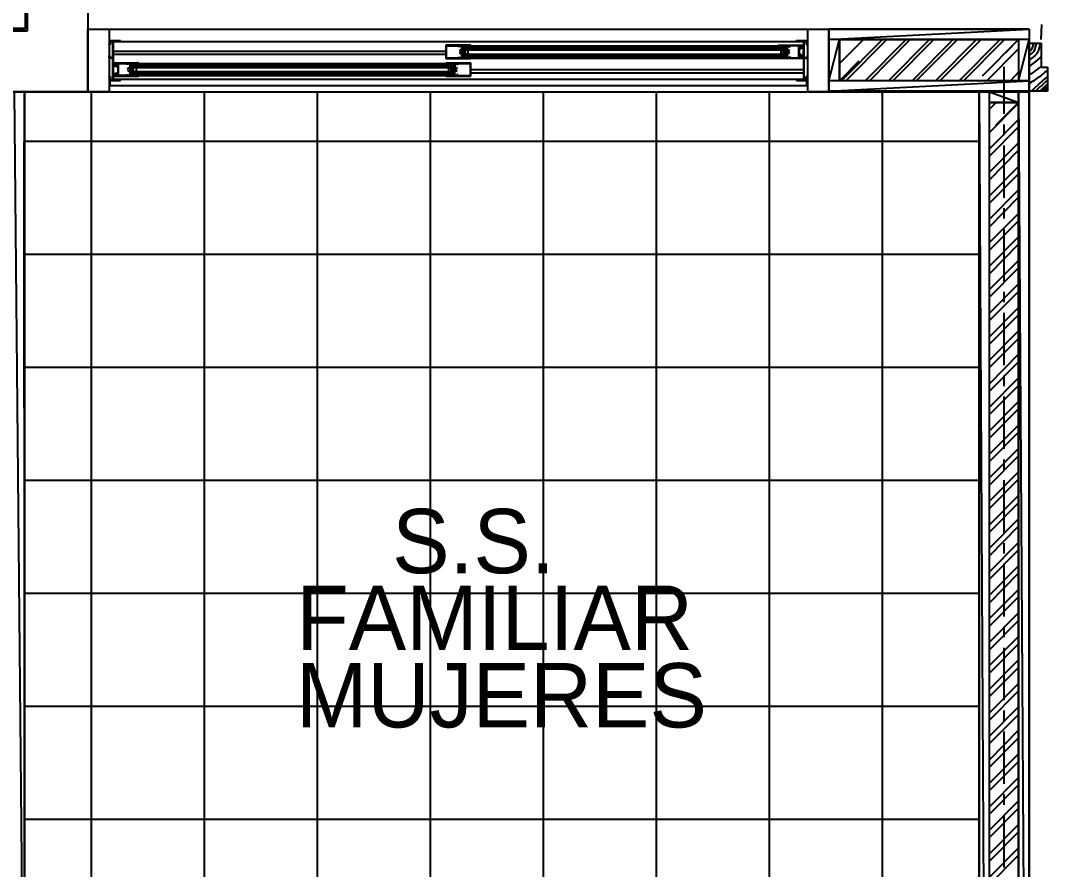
# Model space of a CAD drawing. Header units: millimetres. Extents: x 7649 to 34105, y 3983 to 25377.
# Drawn here: x 23674 to 26127, y 18780 to 20807 of the extents above; entities that cross this region are included whole.
import ezdxf

# ---------------------------------------------------------------- set-up
doc = ezdxf.new("R2010")
doc.units = ezdxf.units.MM

msp = doc.modelspace()

# ---------------------------------------------------------------- linework, layer by layer
at = {"layer": 'GEOMETRY', "color": 7}
for p, q in [((23203.25278, 20789.01806), (23685.85278, 20789.01806)), ((23885.87778, 20786.90139), (25555.39861, 20786.90139)), ((25605.14028, 20762.03056), (26084.03611, 20786.90139)), ((25605.14028, 20762.03056), (26084.03611, 20786.90139)), ((26084.03611, 20786.90139), (25605.14028, 20786.90139)), ((25605.14028, 20786.90139), (25605.14028, 20762.03056)), ((26084.03611, 20786.90139), (26084.03611, 20762.03056)), ((26112.61111, 20762.03056), (26113.66944, 20798.01389)), ((23885.87778, 20759.38472), (23888.52361, 20759.38472)), ((23888.52361, 20750.91806), (23888.52361, 20759.38472)), ((23888.52361, 20759.38472), (23913.39444, 20759.38472)), ((23889.58194, 20749.85972), (23889.58194, 20757.79722)), ((23889.58194, 20757.79722), (23894.87361, 20757.79722)), ((23894.87361, 20719.16806), (23894.87361, 20757.79722)), ((23896.46111, 20757.79722), (23913.39444, 20757.79722)), ((23896.46111, 20700.64722), (23896.46111, 20757.79722)), ((23896.46111, 20757.26806), (25544.81528, 20757.26806)), ((23913.39444, 20757.79722), (23913.39444, 20759.38472)), ((25527.88194, 20759.38472), (25552.75278, 20759.38472)), ((25527.88194, 20757.79722), (25527.88194, 20759.38472)), ((25527.88194, 20757.79722), (25544.81528, 20757.79722)), ((25544.81528, 20757.79722), (25544.81528, 20744.03889)), ((25546.40278, 20757.79722), (25551.16528, 20757.79722)), ((25546.40278, 20719.16806), (25546.40278, 20757.79722)), ((25551.16528, 20757.79722), (25551.16528, 20749.85972)), ((25552.75278, 20759.38472), (25555.39861, 20759.38472)), ((25552.75278, 20750.91806), (25552.75278, 20759.38472)), ((25605.14028, 20663.60556), (25630.54028, 20762.03056)), ((25605.14028, 20663.60556), (25630.54028, 20762.03056)), ((25630.54028, 20762.03056), (25605.14028, 20762.03056)), ((25605.14028, 20762.03056), (25605.14028, 20663.60556)), ((26084.03611, 20762.03056), (25605.14028, 20762.03056)), ((25630.54028, 20762.03056), (25630.54028, 20663.60556)), ((25630.54028, 20704.35139), (25687.69028, 20762.03056)), ((25630.54028, 20760.44306), (25631.59861, 20762.03056)), ((25635.83194, 20663.60556), (25733.72778, 20762.03056)), ((25645.88611, 20663.60556), (25743.78194, 20762.03056)), ((25691.92361, 20663.60556), (25789.81944, 20762.03056)), ((25701.97778, 20663.60556), (25799.87361, 20762.03056)), ((25748.01528, 20663.60556), (25845.91111, 20762.03056)), ((25758.06944, 20663.60556), (25855.96528, 20762.03056)), ((25804.10694, 20663.60556), (25902.00278, 20762.03056)), ((25814.16111, 20663.60556), (25912.58611, 20762.03056)), ((25860.19861, 20663.60556), (25958.09444, 20762.03056)), ((25870.25278, 20663.60556), (25968.67778, 20762.03056)), ((25916.29028, 20663.60556), (26014.18611, 20762.03056)), ((25926.87361, 20663.60556), (26024.76944, 20762.03056)), ((25972.38194, 20675.24722), (26058.63611, 20762.03056)), ((26028.47361, 20731.86806), (26058.63611, 20762.03056)), ((26058.63611, 20663.60556), (26084.03611, 20762.03056)), ((26058.63611, 20663.60556), (26084.03611, 20762.03056)), ((26084.03611, 20762.03056), (26058.63611, 20762.03056)), ((26058.63611, 20762.03056), (26058.63611, 20663.60556)), ((26084.03611, 20762.03056), (26084.03611, 20663.60556)), ((26084.03611, 20638.73472), (26084.03611, 20753.03472)), ((26084.03611, 20753.03472), (26112.61111, 20753.03472)), ((26094.09028, 20753.03472), (26091.44444, 20744.56806)), ((26100.96944, 20753.03472), (26098.85278, 20746.15556)), ((26110.49444, 20753.03472), (26109.43611, 20748.80139)), ((26112.61111, 20753.03472), (26112.61111, 20695.88472)), ((23885.87778, 20749.85972), (23885.87778, 20750.91806)), ((23885.87778, 20750.91806), (23888.52361, 20750.91806)), ((23889.58194, 20749.85972), (23885.87778, 20749.85972)), ((23896.46111, 20734.51389), (24690.21111, 20734.51389)), ((24748.94861, 20748.27222), (24690.21111, 20748.27222)), ((24690.21111, 20748.27222), (24690.21111, 20716.52222)), ((24691.26944, 20746.68472), (24691.26944, 20718.10972)), ((24691.26944, 20746.68472), (24719.31528, 20746.68472)), ((24719.31528, 20746.15556), (24719.31528, 20746.68472)), ((24719.31528, 20746.15556), (24721.96111, 20746.15556)), ((24721.96111, 20743.50972), (24721.96111, 20746.15556)), ((24724.07778, 20746.68472), (24722.49028, 20743.50972)), ((24723.98732, 20735.76695), (24723.35454, 20735.13428)), ((24723.35454, 20730.18933), (24724.33054, 20729.31169)), ((24723.58072, 20734.47337), (24723.55165, 20734.1799)), ((24723.55165, 20734.1799), (24723.6314, 20733.89597)), ((24723.5595, 20730.67634), (24723.55356, 20730.45665)), ((24723.55356, 20730.45665), (24723.60803, 20730.24373)), ((24723.62733, 20730.88976), (24723.5595, 20730.67634)), ((24723.72146, 20734.7438), (24723.58072, 20734.47337)), ((24723.60803, 20730.24373), (24723.72146, 20730.05064)), ((24723.75202, 20731.07578), (24723.62733, 20730.88976)), ((24723.6314, 20733.89597), (24723.81711, 20733.6542)), ((24723.92017, 20731.21729), (24723.75202, 20731.07578)), ((24723.81711, 20733.6542), (24724.08008, 20733.49996)), ((24724.12066, 20731.30733), (24723.92017, 20731.21729)), ((24724.7359, 20736.23697), (24723.98732, 20735.76695)), ((24728.31111, 20746.68472), (24724.07778, 20746.68472)), ((24724.08008, 20733.49996), (24724.37171, 20733.4561)), ((24724.34236, 20731.33889), (24724.12066, 20731.30733)), ((24724.33054, 20729.31169), (24725.50744, 20728.80883)), ((24724.50025, 20731.32303), (24724.34236, 20731.33889)), ((24724.37171, 20733.4561), (24724.6593, 20733.52139)), ((24724.6504, 20731.27668), (24724.50025, 20731.32303)), ((24724.60694, 20730.80972), (24724.60694, 20730.28056)), ((24724.78848, 20731.20166), (24724.6504, 20731.27668)), ((24724.6593, 20733.52139), (24724.91015, 20733.69464)), ((24725.56993, 20736.52972), (24724.7359, 20736.23697)), ((24724.91015, 20731.0998), (24724.78848, 20731.20166)), ((24725.72033, 20734.92577), (24725.03979, 20734.5739)), ((24725.03979, 20730.74971), (24725.72033, 20730.39784)), ((24725.50744, 20728.80883), (24726.78312, 20728.70596)), ((24726.45903, 20736.63056), (24725.56993, 20736.52972)), ((24726.45903, 20735.04306), (24725.72033, 20734.92577)), ((24725.72033, 20730.39784), (24726.45903, 20730.28056)), ((24726.86959, 20736.60926), (24726.45903, 20736.63056)), ((24727.19773, 20734.92577), (24726.45903, 20735.04306)), ((24726.45903, 20730.28056), (24727.19773, 20730.39784)), ((24726.78312, 20728.70596), (24728.05549, 20729.02831)), ((24727.27467, 20736.54584), (24726.86959, 20736.60926)), ((24727.87827, 20734.5739), (24727.19773, 20734.92577)), ((24727.19773, 20730.39784), (24727.87827, 20730.74971)), ((24727.67105, 20736.44096), (24727.27467, 20736.54584)), ((24728.05549, 20736.2953), (24727.67105, 20736.44096)), ((24727.78194, 20730.80972), (24727.78194, 20730.28056)), ((24728.31111, 20736.10139), (24728.31111, 20746.68472)), ((24728.31111, 20718.10972), (24728.31111, 20728.16389)), ((24728.72299, 20733.40051), (24728.37112, 20734.08105)), ((24728.37112, 20731.24256), (24728.72299, 20731.92311)), ((24728.84028, 20732.66181), (24728.72299, 20733.40051)), ((24728.72299, 20731.92311), (24728.84028, 20732.66181)), ((24748.41944, 20746.68472), (24729.89861, 20746.68472)), ((24729.89861, 20746.68472), (24729.89861, 20718.10972)), ((24730.42778, 20743.50972), (24730.42778, 20721.28472)), ((24730.42778, 20743.50972), (24734.66111, 20743.50972)), ((24734.66111, 20721.28472), (24734.66111, 20743.50972)), ((24735.71944, 20743.50972), (25498.24861, 20743.50972)), ((24735.71944, 20737.15972), (24735.71944, 20743.50972)), ((24735.71944, 20742.45139), (25498.24861, 20742.45139)), ((24735.71944, 20741.39306), (25498.24861, 20741.39306)), ((24735.71944, 20740.33472), (25498.24861, 20740.33472)), ((24735.71944, 20739.27639), (25498.24861, 20739.27639)), ((24735.71944, 20738.21806), (25498.24861, 20738.21806)), ((24735.71944, 20737.15972), (25498.24861, 20737.15972)), ((24736.77778, 20735.57222), (24740.48194, 20736.63056)), ((24736.77778, 20728.69306), (24736.77778, 20735.57222)), ((24736.77778, 20727.63472), (24740.48194, 20728.69306)), ((24743.65694, 20736.63056), (24740.48194, 20736.63056)), ((24740.48194, 20727.63472), (24743.65694, 20727.63472)), ((24743.65694, 20727.63472), (24743.65694, 20736.63056)), ((24748.41944, 20745.62639), (24748.41944, 20746.68472)), ((24750.00694, 20745.62639), (24748.41944, 20745.62639)), ((24749.52216, 20748.20985), (24749.21319, 20748.27222)), ((24749.77446, 20748.03974), (24749.52216, 20748.20985)), ((24749.94457, 20747.78744), (24749.77446, 20748.03974)), ((24750.00694, 20747.47847), (24749.94457, 20747.78744)), ((24750.00694, 20747.21389), (24750.00694, 20745.62639)), ((24750.00694, 20746.68472), (25483.96111, 20746.68472)), ((25483.96111, 20745.62639), (25483.96111, 20747.21389)), ((25485.54861, 20745.62639), (25483.96111, 20745.62639)), ((25484.55265, 20747.78744), (25484.49028, 20747.47847)), ((25484.72276, 20748.03974), (25484.55265, 20747.78744)), ((25484.97506, 20748.20985), (25484.72276, 20748.03974)), ((25485.28403, 20748.27222), (25484.97506, 20748.20985)), ((25485.01944, 20748.27222), (25543.75694, 20748.27222)), ((25504.06944, 20746.68472), (25485.54861, 20746.68472)), ((25485.54861, 20746.68472), (25485.54861, 20745.62639)), ((25493.48611, 20736.63056), (25490.31111, 20736.63056)), ((25490.31111, 20736.63056), (25490.31111, 20727.63472)), ((25490.31111, 20727.63472), (25493.48611, 20727.63472)), ((25493.48611, 20735.57222), (25497.19028, 20736.63056)), ((25493.48611, 20727.63472), (25497.19028, 20728.69306)), ((25497.19028, 20728.69306), (25497.19028, 20735.57222)), ((25498.24861, 20737.15972), (25498.24861, 20743.50972)), ((25499.30694, 20721.28472), (25499.30694, 20743.50972)), ((25499.30694, 20743.50972), (25503.54028, 20743.50972)), ((25503.54028, 20743.50972), (25503.54028, 20721.28472)), ((25504.06944, 20718.10972), (25504.06944, 20746.68472)), ((25509.89028, 20746.68472), (25505.65694, 20746.68472)), ((25505.65694, 20746.68472), (25505.65694, 20736.10139)), ((25505.65694, 20733.45556), (25506.18611, 20733.45556)), ((25505.77423, 20733.40051), (25505.65694, 20732.66181)), ((25505.65694, 20732.66181), (25505.77423, 20731.92311)), ((25505.65694, 20730.80972), (25506.18611, 20730.80972)), ((25505.65694, 20728.16389), (25505.65694, 20718.10972)), ((25506.1261, 20734.08105), (25505.77423, 20733.40051)), ((25505.77423, 20731.92311), (25506.1261, 20731.24256)), ((25506.18611, 20730.80972), (25506.18611, 20730.28056)), ((25507.7141, 20736.61765), (25506.44173, 20736.2953)), ((25506.44173, 20729.02831), (25506.82617, 20728.88266)), ((25507.29949, 20734.92577), (25506.61895, 20734.5739)), ((25506.61895, 20730.74971), (25507.29949, 20730.39784)), ((25506.82617, 20728.88266), (25507.22255, 20728.77777)), ((25507.22255, 20728.77777), (25507.62763, 20728.71435)), ((25508.03819, 20735.04306), (25507.29949, 20734.92577)), ((25507.29949, 20730.39784), (25508.03819, 20730.28056)), ((25507.62763, 20728.71435), (25508.03819, 20728.69306)), ((25508.98978, 20736.51479), (25507.7141, 20736.61765)), ((25508.77689, 20734.92577), (25508.03819, 20735.04306)), ((25508.03819, 20730.28056), (25508.77689, 20730.39784)), ((25508.03819, 20728.69306), (25508.92729, 20728.79389)), ((25509.45744, 20734.5739), (25508.77689, 20734.92577)), ((25508.77689, 20730.39784), (25509.45744, 20730.74971)), ((25508.83194, 20730.28056), (25508.83194, 20730.80972)), ((25508.92729, 20728.79389), (25509.76132, 20729.08664)), ((25510.16668, 20736.01192), (25508.98978, 20736.51479)), ((25509.58707, 20733.69464), (25509.70874, 20733.59278)), ((25509.83792, 20731.27305), (25509.58707, 20731.0998)), ((25509.70874, 20733.59278), (25509.84682, 20733.51777)), ((25509.76132, 20729.08664), (25510.5099, 20729.55666)), ((25510.12551, 20731.33835), (25509.83792, 20731.27305)), ((25509.84682, 20733.51777), (25509.99698, 20733.47141)), ((25511.47778, 20743.50972), (25509.89028, 20746.68472)), ((25509.99698, 20733.47141), (25510.15486, 20733.45556)), ((25510.41715, 20731.29448), (25510.12551, 20731.33835)), ((25510.15486, 20733.45556), (25510.37657, 20733.48712)), ((25511.14268, 20735.13428), (25510.16668, 20736.01192)), ((25510.37657, 20733.48712), (25510.57705, 20733.57715)), ((25510.68011, 20731.14025), (25510.41715, 20731.29448)), ((25510.5099, 20729.55666), (25511.14268, 20730.18933)), ((25510.57705, 20733.57715), (25510.7452, 20733.71867)), ((25510.86582, 20730.89847), (25510.68011, 20731.14025)), ((25510.7452, 20733.71867), (25510.86989, 20733.90468)), ((25510.88919, 20734.55071), (25510.77576, 20734.7438)), ((25510.77576, 20730.05064), (25510.91651, 20730.32107)), ((25510.94557, 20730.61455), (25510.86582, 20730.89847)), ((25510.86989, 20733.90468), (25510.93772, 20734.1181)), ((25510.94366, 20734.3378), (25510.88919, 20734.55071)), ((25510.91651, 20730.32107), (25510.94557, 20730.61455)), ((25510.93772, 20734.1181), (25510.94366, 20734.3378)), ((25512.00694, 20743.50972), (25511.47778, 20743.50972)), ((25514.65278, 20746.15556), (25512.00694, 20746.15556)), ((25512.00694, 20746.15556), (25512.00694, 20743.50972)), ((25533.17361, 20746.68472), (25514.65278, 20746.68472)), ((25514.65278, 20746.68472), (25514.65278, 20746.15556)), ((25533.17361, 20718.10972), (25533.17361, 20746.68472)), ((25534.23194, 20746.68472), (25534.23194, 20718.10972)), ((25534.23194, 20746.68472), (25542.69861, 20746.68472)), ((25534.76111, 20744.03889), (25544.81528, 20744.03889)), ((25534.76111, 20742.45139), (25534.76111, 20744.03889)), ((25534.76111, 20742.45139), (25537.40694, 20742.45139)), ((25537.40694, 20740.33472), (25537.40694, 20742.45139)), ((25537.40694, 20740.33472), (25538.99444, 20740.33472)), ((25538.99444, 20742.45139), (25544.81528, 20742.45139)), ((25538.99444, 20740.33472), (25538.99444, 20742.45139)), ((25542.69861, 20746.68472), (25542.69861, 20744.56806)), ((25542.69861, 20744.56806), (25543.75694, 20744.56806)), ((25543.75694, 20748.27222), (25543.75694, 20744.56806)), ((25544.81528, 20723.93056), (25544.81528, 20742.45139)), ((25551.16528, 20749.85972), (25555.39861, 20749.85972)), ((25555.39861, 20750.91806), (25552.75278, 20750.91806)), ((25555.39861, 20749.85972), (25555.39861, 20750.91806)), ((25555.39861, 20673.65972), (25555.39861, 20749.85972)), ((25982.96528, 20663.60556), (26058.63611, 20739.80556)), ((26086.15278, 20735.04306), (26084.03611, 20733.98472)), ((26087.74028, 20735.57222), (26086.15278, 20735.04306)), ((26088.79861, 20736.63056), (26087.74028, 20735.57222)), ((26088.26944, 20727.63472), (26087.74028, 20726.57639)), ((26089.85694, 20728.69306), (26088.26944, 20727.63472)), ((26089.32778, 20738.74722), (26088.79861, 20737.15972)), ((26088.79861, 20737.15972), (26088.79861, 20736.63056)), ((26090.38611, 20741.39306), (26089.32778, 20738.74722)), ((26091.97361, 20730.28056), (26089.85694, 20728.69306)), ((26091.44444, 20744.56806), (26090.38611, 20741.39306)), ((26094.61944, 20733.45556), (26091.97361, 20730.28056)), ((26095.67778, 20735.57222), (26094.61944, 20733.45556)), ((26097.26528, 20740.33472), (26095.67778, 20735.57222)), ((26098.85278, 20746.15556), (26097.26528, 20740.33472)), ((26103.08611, 20729.22222), (26100.96944, 20726.57639)), ((26104.67361, 20732.92639), (26103.08611, 20729.22222)), ((26105.73194, 20736.10139), (26104.67361, 20732.92639)), ((26106.79028, 20739.80556), (26105.73194, 20736.10139)), ((26108.37778, 20745.62639), (26106.79028, 20739.80556)), ((26109.43611, 20748.80139), (26108.37778, 20745.62639)), ((23886.40694, 20717.58056), (23886.40694, 20722.87222)), ((23886.40694, 20722.87222), (23887.99444, 20722.87222)), ((23894.87361, 20717.58056), (23886.40694, 20717.58056)), ((23887.99444, 20722.87222), (23887.99444, 20719.16806)), ((23887.99444, 20719.16806), (23894.87361, 20719.16806)), ((23894.87361, 20665.72222), (23894.87361, 20717.58056)), ((23896.46111, 20726.57639), (24690.21111, 20726.57639)), ((23896.99028, 20705.93889), (23896.99028, 20702.76389)), ((23896.99028, 20705.93889), (23956.25694, 20705.93889)), ((23898.57778, 20702.76389), (23898.57778, 20704.35139)), ((23898.57778, 20704.35139), (23906.51528, 20704.35139)), ((23906.51528, 20704.35139), (23906.51528, 20676.30556)), ((23908.10278, 20704.35139), (23926.62361, 20704.35139)), ((23908.10278, 20676.30556), (23908.10278, 20704.35139)), ((23926.62361, 20704.35139), (23926.62361, 20703.82222)), ((23926.62361, 20703.82222), (23928.74028, 20703.82222)), ((23928.74028, 20703.82222), (23928.74028, 20701.70556)), ((23929.79861, 20701.70556), (23931.38611, 20704.35139)), ((23931.38611, 20704.35139), (23935.61944, 20704.35139)), ((23935.61944, 20704.35139), (23935.61944, 20694.29722)), ((23937.20694, 20676.30556), (23937.20694, 20704.35139)), ((23937.20694, 20704.35139), (23955.72778, 20704.35139)), ((23955.72778, 20704.35139), (23955.72778, 20703.29306)), ((23955.72778, 20703.29306), (23957.31528, 20703.29306)), ((23956.83049, 20705.87651), (23956.52153, 20705.93889)), ((23957.08279, 20705.70641), (23956.83049, 20705.87651)), ((23957.2529, 20705.4541), (23957.08279, 20705.70641)), ((23957.31528, 20705.14514), (23957.2529, 20705.4541)), ((23957.31528, 20703.29306), (23957.31528, 20704.88056)), ((23957.31528, 20704.88056), (24690.21111, 20704.88056)), ((24690.21111, 20716.52222), (24748.94861, 20716.52222)), ((24690.21111, 20703.29306), (24690.21111, 20704.88056)), ((24691.79861, 20703.29306), (24690.21111, 20703.29306)), ((24690.80265, 20705.4541), (24690.74028, 20705.14514)), ((24690.97276, 20705.70641), (24690.80265, 20705.4541)), ((24691.22506, 20705.87651), (24690.97276, 20705.70641)), ((24691.53403, 20705.93889), (24691.22506, 20705.87651)), ((24691.26944, 20718.10972), (24719.31528, 20718.10972)), ((24691.26944, 20705.93889), (24750.00694, 20705.93889)), ((24709.79028, 20704.35139), (24691.79861, 20704.35139)), ((24691.79861, 20704.35139), (24691.79861, 20703.29306)), ((24709.79028, 20676.30556), (24709.79028, 20704.35139)), ((24716.14028, 20704.35139), (24711.90694, 20704.35139)), ((24711.90694, 20704.35139), (24711.90694, 20694.29722)), ((24717.72778, 20701.70556), (24716.14028, 20704.35139)), ((24718.25694, 20703.82222), (24718.25694, 20701.70556)), ((24718.25694, 20703.82222), (24720.90278, 20703.82222)), ((24719.31528, 20718.10972), (24719.31528, 20718.63889)), ((24719.31528, 20718.63889), (24721.96111, 20718.63889)), ((24720.90278, 20704.35139), (24748.94861, 20704.35139)), ((24720.90278, 20703.82222), (24720.90278, 20704.35139)), ((24721.96111, 20720.75556), (24721.96111, 20718.63889)), ((24722.49028, 20720.75556), (24724.07778, 20718.10972)), ((24724.07778, 20718.10972), (24728.31111, 20718.10972)), ((24729.89861, 20718.10972), (24748.41944, 20718.10972)), ((24730.42778, 20721.28472), (24734.66111, 20721.28472)), ((24735.71944, 20727.10556), (25498.24861, 20727.10556)), ((24735.71944, 20721.28472), (24735.71944, 20727.10556)), ((24735.71944, 20726.04722), (25498.24861, 20726.04722)), ((24735.71944, 20725.51806), (25498.24861, 20725.51806)), ((24735.71944, 20724.45972), (25498.24861, 20724.45972)), ((24735.71944, 20723.40139), (25498.24861, 20723.40139)), ((24735.71944, 20722.34306), (25498.24861, 20722.34306)), ((24735.71944, 20721.28472), (25498.24861, 20721.28472)), ((24748.41944, 20718.10972), (24748.41944, 20719.16806)), ((24748.41944, 20719.16806), (24750.00694, 20719.16806)), ((24748.94861, 20676.30556), (24748.94861, 20704.35139)), ((24749.21319, 20717.05139), (24749.52216, 20717.11377)), ((24749.52216, 20717.11377), (24749.77446, 20717.28387)), ((24749.77446, 20717.28387), (24749.94457, 20717.53617)), ((24749.94457, 20717.53617), (24750.00694, 20717.84514)), ((24750.00694, 20719.16806), (24750.00694, 20717.58056)), ((24750.00694, 20717.58056), (25483.96111, 20717.58056)), ((24750.00694, 20674.71806), (24750.00694, 20705.93889)), ((25483.96111, 20717.58056), (25483.96111, 20719.16806)), ((25483.96111, 20719.16806), (25485.54861, 20719.16806)), ((25484.49028, 20717.84514), (25484.55265, 20717.53617)), ((25484.55265, 20717.53617), (25484.72276, 20717.28387)), ((25484.72276, 20717.28387), (25484.97506, 20717.11377)), ((25484.97506, 20717.11377), (25485.28403, 20717.05139)), ((25543.75694, 20716.52222), (25485.01944, 20716.52222)), ((25485.54861, 20719.16806), (25485.54861, 20718.10972)), ((25485.54861, 20718.10972), (25504.06944, 20718.10972)), ((25498.24861, 20721.28472), (25498.24861, 20727.10556)), ((25499.30694, 20721.28472), (25503.54028, 20721.28472)), ((25505.65694, 20718.10972), (25509.89028, 20718.10972)), ((25509.89028, 20718.10972), (25511.47778, 20720.75556)), ((25511.47778, 20721.28472), (25512.00694, 20721.28472)), ((25512.00694, 20718.63889), (25512.00694, 20720.75556)), ((25514.65278, 20718.63889), (25512.00694, 20718.63889)), ((25514.65278, 20718.10972), (25514.65278, 20718.63889)), ((25514.65278, 20718.10972), (25533.17361, 20718.10972)), ((25534.23194, 20718.10972), (25542.69861, 20718.10972)), ((25537.40694, 20723.93056), (25534.76111, 20723.93056)), ((25534.76111, 20723.93056), (25534.76111, 20722.34306)), ((25534.76111, 20722.34306), (25544.81528, 20722.34306)), ((25538.99444, 20726.04722), (25537.40694, 20726.04722)), ((25537.40694, 20726.04722), (25537.40694, 20723.93056)), ((25538.99444, 20723.93056), (25538.99444, 20726.04722)), ((25544.81528, 20723.93056), (25538.99444, 20723.93056)), ((25542.69861, 20718.10972), (25542.69861, 20719.69722)), ((25542.69861, 20719.69722), (25543.75694, 20719.69722)), ((25543.75694, 20719.69722), (25543.75694, 20716.52222)), ((25544.81528, 20722.34306), (25544.81528, 20665.72222)), ((25546.40278, 20719.16806), (25553.28194, 20719.16806)), ((25546.40278, 20717.58056), (25554.86944, 20717.58056)), ((25546.40278, 20665.72222), (25546.40278, 20717.58056)), ((25554.86944, 20722.87222), (25553.28194, 20722.87222)), ((25553.28194, 20722.87222), (25553.28194, 20719.16806)), ((25554.86944, 20717.58056), (25554.86944, 20722.87222)), ((25630.54028, 20663.60556), (25677.63611, 20711.23056)), ((26085.62361, 20725.51806), (26084.03611, 20724.98889)), ((26087.74028, 20715.99306), (26084.03611, 20713.34722)), ((26086.68194, 20726.04722), (26085.62361, 20725.51806)), ((26087.21111, 20726.57639), (26086.68194, 20726.04722)), ((26087.74028, 20726.57639), (26087.21111, 20726.57639)), ((26090.91528, 20718.10972), (26087.74028, 20715.99306)), ((26091.97361, 20703.82222), (26088.79861, 20701.17639)), ((26093.56111, 20719.69722), (26090.91528, 20718.10972)), ((26098.32361, 20708.58472), (26091.97361, 20703.82222)), ((26095.14861, 20721.28472), (26093.56111, 20719.69722)), ((26098.32361, 20723.93056), (26095.14861, 20721.28472)), ((26100.96944, 20726.57639), (26098.32361, 20723.93056)), ((26104.67361, 20713.87639), (26098.32361, 20708.58472)), ((26108.37778, 20717.58056), (26104.67361, 20713.87639)), ((26112.61111, 20721.28472), (26108.37778, 20717.58056)), ((23896.46111, 20700.64722), (23906.51528, 20700.64722)), ((23896.46111, 20680.53889), (23896.46111, 20699.05972)), ((23896.46111, 20699.05972), (23902.28194, 20699.05972)), ((23896.46111, 20680.53889), (23902.28194, 20680.53889)), ((23896.46111, 20665.72222), (23896.46111, 20678.95139)), ((23896.46111, 20678.95139), (23906.51528, 20678.95139)), ((23896.99028, 20702.76389), (23898.57778, 20702.76389)), ((23902.28194, 20696.94306), (23902.28194, 20699.05972)), ((23902.28194, 20696.94306), (23903.86944, 20696.94306)), ((23902.28194, 20680.53889), (23902.28194, 20682.65556)), ((23902.28194, 20682.65556), (23903.86944, 20682.65556)), ((23903.86944, 20696.94306), (23903.86944, 20699.05972)), ((23903.86944, 20699.05972), (23906.51528, 20699.05972)), ((23903.86944, 20682.65556), (23903.86944, 20680.53889)), ((23903.86944, 20680.53889), (23906.51528, 20680.53889)), ((23906.51528, 20699.05972), (23906.51528, 20700.64722)), ((23906.51528, 20680.53889), (23906.51528, 20678.95139)), ((23928.74028, 20678.95139), (23928.74028, 20676.30556)), ((23931.38611, 20676.30556), (23929.79861, 20678.95139)), ((23930.41057, 20689.09431), (23930.33082, 20688.81038)), ((23930.33082, 20688.81038), (23930.35988, 20688.5169)), ((23930.3872, 20692.74655), (23930.33273, 20692.53363)), ((23930.33273, 20692.53363), (23930.33867, 20692.31394)), ((23930.33867, 20692.31394), (23930.4065, 20692.10051)), ((23930.35988, 20688.5169), (23930.50063, 20688.24648)), ((23930.50063, 20692.93963), (23930.3872, 20692.74655)), ((23930.4065, 20692.10051), (23930.53119, 20691.9145)), ((23930.59628, 20689.33608), (23930.41057, 20689.09431)), ((23930.53119, 20691.9145), (23930.69934, 20691.77298)), ((23930.85924, 20689.49031), (23930.59628, 20689.33608)), ((23931.63888, 20693.67859), (23930.66288, 20692.80095)), ((23930.66288, 20687.85599), (23931.29565, 20687.22333)), ((23930.69934, 20691.77298), (23930.89982, 20691.68295)), ((23931.15088, 20689.53418), (23930.85924, 20689.49031)), ((23930.89982, 20691.68295), (23931.12153, 20691.65139)), ((23931.12153, 20691.65139), (23931.27941, 20691.66725)), ((23931.43847, 20689.46888), (23931.15088, 20689.53418)), ((23931.27941, 20691.66725), (23931.42957, 20691.7136)), ((23931.29565, 20687.22333), (23932.04424, 20686.75331)), ((23931.38611, 20691.65139), (23931.91528, 20691.65139)), ((23931.38611, 20689.00556), (23931.91528, 20689.00556)), ((23931.42957, 20691.7136), (23931.56765, 20691.78862)), ((23931.68932, 20689.29563), (23931.43847, 20689.46888)), ((23931.56765, 20691.78862), (23931.68932, 20691.89048)), ((23932.81577, 20694.18145), (23931.63888, 20693.67859)), ((23931.91528, 20691.65139), (23931.91528, 20692.18056)), ((23932.04424, 20686.75331), (23932.87826, 20686.46056)), ((23933.02866, 20692.59243), (23932.34812, 20692.24057)), ((23932.34812, 20688.41638), (23933.02866, 20688.06451)), ((23934.09146, 20694.28432), (23932.81577, 20694.18145)), ((23932.87826, 20686.46056), (23933.76736, 20686.35972)), ((23933.76736, 20692.70972), (23933.02866, 20692.59243)), ((23933.02866, 20688.06451), (23933.76736, 20687.94722)), ((23934.50606, 20692.59243), (23933.76736, 20692.70972)), ((23933.76736, 20687.94722), (23934.50606, 20688.06451)), ((23933.76736, 20686.35972), (23934.17792, 20686.38101)), ((23935.36383, 20693.96196), (23934.09146, 20694.28432)), ((23934.17792, 20686.38101), (23934.58301, 20686.44444)), ((23935.1866, 20692.24057), (23934.50606, 20692.59243)), ((23934.50606, 20688.06451), (23935.1866, 20688.41638)), ((23934.56111, 20691.65139), (23934.56111, 20692.18056)), ((23934.58301, 20686.44444), (23934.97938, 20686.54932)), ((23934.97938, 20686.54932), (23935.36383, 20686.69498)), ((23935.61944, 20686.35972), (23935.61944, 20676.30556)), ((23936.03132, 20691.06717), (23935.67946, 20691.74771)), ((23935.67946, 20688.90923), (23936.03132, 20689.58977)), ((23936.14861, 20690.32847), (23936.03132, 20691.06717)), ((23936.03132, 20689.58977), (23936.14861, 20690.32847)), ((23941.96944, 20701.17639), (23937.73611, 20701.17639)), ((23937.73611, 20701.17639), (23937.73611, 20679.48056)), ((23937.73611, 20679.48056), (23941.96944, 20679.48056)), ((23941.96944, 20679.48056), (23941.96944, 20701.17639)), ((23943.02778, 20695.35556), (23943.02778, 20701.17639)), ((23943.02778, 20701.17639), (24704.49861, 20701.17639)), ((23943.02778, 20700.11806), (24704.49861, 20700.11806)), ((23943.02778, 20699.05972), (24704.49861, 20699.05972)), ((23943.02778, 20698.00139), (24704.49861, 20698.00139)), ((23943.02778, 20697.47222), (24704.49861, 20697.47222)), ((23943.02778, 20696.41389), (24704.49861, 20696.41389)), ((23943.02778, 20695.35556), (24704.49861, 20695.35556)), ((23943.02778, 20679.48056), (23943.02778, 20685.30139)), ((23943.02778, 20685.30139), (24704.49861, 20685.30139)), ((23943.02778, 20684.24306), (24704.49861, 20684.24306)), ((23943.02778, 20683.18472), (24704.49861, 20683.18472)), ((23943.02778, 20682.12639), (24704.49861, 20682.12639)), ((23943.02778, 20681.06806), (24704.49861, 20681.06806)), ((23943.02778, 20680.00972), (24704.49861, 20680.00972)), ((23943.02778, 20679.48056), (24704.49861, 20679.48056)), ((23943.55694, 20693.76806), (23947.26111, 20694.82639)), ((23943.55694, 20686.88889), (23943.55694, 20693.76806)), ((23943.55694, 20685.83056), (23947.26111, 20686.88889)), ((23947.26111, 20694.82639), (23950.96528, 20694.82639)), ((23947.26111, 20685.83056), (23950.96528, 20685.83056)), ((23950.96528, 20694.82639), (23950.96528, 20685.83056)), ((24699.73611, 20694.82639), (24696.56111, 20694.82639)), ((24696.56111, 20694.82639), (24696.56111, 20685.83056)), ((24696.56111, 20685.83056), (24699.73611, 20685.83056)), ((24699.73611, 20693.76806), (24703.44028, 20694.82639)), ((24699.73611, 20685.83056), (24703.44028, 20686.88889)), ((24703.44028, 20686.88889), (24703.44028, 20693.76806)), ((24704.49861, 20695.35556), (24704.49861, 20701.17639)), ((24704.49861, 20679.48056), (24704.49861, 20685.30139)), ((24705.55694, 20679.48056), (24705.55694, 20701.17639)), ((24705.55694, 20701.17639), (24709.79028, 20701.17639)), ((24705.55694, 20679.48056), (24709.79028, 20679.48056)), ((24709.79028, 20701.17639), (24709.79028, 20679.48056)), ((24712.43611, 20691.65139), (24711.90694, 20691.65139)), ((24712.02423, 20691.06717), (24711.90694, 20690.32847)), ((24711.90694, 20690.32847), (24712.02423, 20689.58977)), ((24711.90694, 20689.00556), (24712.43611, 20689.00556)), ((24711.90694, 20676.30556), (24711.90694, 20686.35972)), ((24712.3761, 20691.74771), (24712.02423, 20691.06717)), ((24712.02423, 20689.58977), (24712.3761, 20688.90923)), ((24712.43611, 20692.18056), (24712.43611, 20691.65139)), ((24713.9641, 20694.28432), (24712.69173, 20693.96196)), ((24712.69173, 20686.69498), (24713.07617, 20686.54932)), ((24713.54949, 20692.59243), (24712.86895, 20692.24057)), ((24712.86895, 20688.41638), (24713.54949, 20688.06451)), ((24713.07617, 20686.54932), (24713.47255, 20686.44444)), ((24713.47255, 20686.44444), (24713.87763, 20686.38101)), ((24714.28819, 20692.70972), (24713.54949, 20692.59243)), ((24713.54949, 20688.06451), (24714.28819, 20687.94722)), ((24713.87763, 20686.38101), (24714.28819, 20686.35972)), ((24715.23978, 20694.18145), (24713.9641, 20694.28432)), ((24715.02689, 20692.59243), (24714.28819, 20692.70972)), ((24714.28819, 20687.94722), (24715.02689, 20688.06451)), ((24714.28819, 20686.35972), (24715.17729, 20686.46056)), ((24715.70744, 20692.24057), (24715.02689, 20692.59243)), ((24715.02689, 20688.06451), (24715.70744, 20688.41638)), ((24715.08194, 20691.65139), (24715.08194, 20692.18056)), ((24715.17729, 20686.46056), (24716.01132, 20686.75331)), ((24716.41668, 20693.67859), (24715.23978, 20694.18145)), ((24715.83707, 20691.89048), (24715.95874, 20691.78862)), ((24716.08792, 20689.46888), (24715.83707, 20689.29563)), ((24715.95874, 20691.78862), (24716.09682, 20691.7136)), ((24716.01132, 20686.75331), (24716.7599, 20687.22333)), ((24716.37551, 20689.53418), (24716.08792, 20689.46888)), ((24716.09682, 20691.7136), (24716.24698, 20691.66725)), ((24717.72778, 20678.95139), (24716.14028, 20676.30556)), ((24716.24698, 20691.66725), (24716.40486, 20691.65139)), ((24716.66715, 20689.49031), (24716.37551, 20689.53418)), ((24716.40486, 20691.65139), (24716.62657, 20691.68295)), ((24717.39268, 20692.80095), (24716.41668, 20693.67859)), ((24716.62657, 20691.68295), (24716.82705, 20691.77298)), ((24716.93011, 20689.33608), (24716.66715, 20689.49031)), ((24716.7599, 20687.22333), (24717.39268, 20687.85599)), ((24716.82705, 20691.77298), (24716.9952, 20691.9145)), ((24717.11582, 20689.09431), (24716.93011, 20689.33608)), ((24716.9952, 20691.9145), (24717.11989, 20692.10051)), ((24717.13919, 20692.74655), (24717.02576, 20692.93963)), ((24717.02576, 20688.24648), (24717.16651, 20688.5169)), ((24717.19557, 20688.81038), (24717.11582, 20689.09431)), ((24717.11989, 20692.10051), (24717.18772, 20692.31394)), ((24717.19366, 20692.53363), (24717.13919, 20692.74655)), ((24717.16651, 20688.5169), (24717.19557, 20688.81038)), ((24717.18772, 20692.31394), (24717.19366, 20692.53363)), ((24718.25694, 20701.70556), (24717.72778, 20701.70556)), ((24718.25694, 20678.95139), (24717.72778, 20678.95139)), ((24718.25694, 20676.30556), (24718.25694, 20678.95139)), ((24750.00694, 20690.06389), (25544.81528, 20690.06389)), ((24750.00694, 20682.12639), (25544.81528, 20682.12639)), ((26023.71111, 20584.23056), (26023.71111, 20696.94306)), ((26039.05694, 20663.60556), (26058.63611, 20683.71389)), ((26086.68194, 20699.58889), (26084.03611, 20697.47222)), ((26088.79861, 20680.00972), (26084.03611, 20677.36389)), ((26088.79861, 20701.17639), (26086.68194, 20699.58889)), ((26091.97361, 20682.12639), (26088.79861, 20680.00972)), ((26094.09028, 20683.71389), (26091.97361, 20682.12639)), ((26095.14861, 20684.24306), (26094.09028, 20683.71389)), ((26095.67778, 20684.77222), (26095.14861, 20684.24306)), ((26096.20694, 20684.77222), (26095.67778, 20684.77222)), ((26096.73611, 20685.30139), (26096.20694, 20684.77222)), ((26097.79444, 20686.35972), (26096.73611, 20685.30139)), ((26100.44028, 20688.47639), (26097.79444, 20686.35972)), ((26104.67361, 20691.65139), (26100.44028, 20688.47639)), ((26108.90694, 20695.35556), (26104.67361, 20691.65139)), ((26112.61111, 20698.00139), (26108.90694, 20695.35556)), ((26115.78611, 20678.95139), (26112.08194, 20675.77639)), ((26112.61111, 20695.88472), (26127.42778, 20695.88472)), ((26118.96111, 20681.59722), (26115.78611, 20678.95139)), ((26120.54861, 20683.18472), (26118.96111, 20681.59722)), ((26121.60694, 20683.71389), (26120.54861, 20683.18472)), ((26122.13611, 20684.24306), (26121.60694, 20683.71389)), ((26122.66528, 20684.24306), (26122.13611, 20684.24306)), ((26123.72361, 20685.30139), (26122.66528, 20684.24306)), ((26124.78194, 20686.35972), (26123.72361, 20685.30139)), ((26127.42778, 20687.94722), (26124.78194, 20686.35972)), ((26127.42778, 20695.88472), (26127.42778, 20638.73472)), ((23885.87778, 20672.60139), (23885.87778, 20673.65972)), ((23885.87778, 20673.65972), (23889.58194, 20673.65972)), ((23885.87778, 20672.60139), (23888.52361, 20672.60139)), ((23888.52361, 20664.13472), (23888.52361, 20672.60139)), ((23888.52361, 20664.13472), (23913.39444, 20664.13472)), ((23888.52361, 20651.96389), (23888.52361, 20664.13472)), ((23889.58194, 20665.72222), (23889.58194, 20673.65972)), ((23889.58194, 20665.72222), (23894.87361, 20665.72222)), ((23896.46111, 20667.30972), (25544.81528, 20667.30972)), ((23896.46111, 20665.72222), (23913.39444, 20665.72222)), ((23898.57778, 20677.89306), (23896.99028, 20677.89306)), ((23896.99028, 20677.89306), (23896.99028, 20674.71806)), ((23896.99028, 20674.71806), (23956.25694, 20674.71806)), ((23898.57778, 20676.30556), (23898.57778, 20677.89306)), ((23898.57778, 20676.30556), (23906.51528, 20676.30556)), ((23926.62361, 20676.30556), (23908.10278, 20676.30556)), ((23913.39444, 20664.13472), (23913.39444, 20665.72222)), ((23928.74028, 20676.30556), (23926.62361, 20676.30556)), ((23935.61944, 20676.30556), (23931.38611, 20676.30556)), ((23955.72778, 20676.30556), (23937.20694, 20676.30556)), ((23957.31528, 20676.83472), (23955.72778, 20676.83472)), ((23955.72778, 20676.83472), (23955.72778, 20676.30556)), ((23956.52153, 20674.71806), (23956.83049, 20674.78043)), ((23956.83049, 20674.78043), (23957.08279, 20674.95054)), ((23957.08279, 20674.95054), (23957.2529, 20675.20284)), ((23957.2529, 20675.20284), (23957.31528, 20675.51181)), ((23957.31528, 20675.24722), (23957.31528, 20676.83472)), ((23957.31528, 20675.77639), (24690.21111, 20675.77639)), ((24690.21111, 20675.24722), (24690.21111, 20676.83472)), ((24690.21111, 20676.83472), (24691.79861, 20676.83472)), ((24690.74028, 20675.51181), (24690.80265, 20675.20284)), ((24690.80265, 20675.20284), (24690.97276, 20674.95054)), ((24690.97276, 20674.95054), (24691.22506, 20674.78043)), ((24691.22506, 20674.78043), (24691.53403, 20674.71806)), ((24691.26944, 20674.71806), (24750.00694, 20674.71806)), ((24691.79861, 20676.83472), (24691.79861, 20676.30556)), ((24691.79861, 20676.30556), (24709.79028, 20676.30556)), ((24716.14028, 20676.30556), (24711.90694, 20676.30556)), ((24718.25694, 20676.30556), (24720.90278, 20676.30556)), ((24720.90278, 20676.30556), (24748.94861, 20676.30556)), ((25544.81528, 20665.72222), (25527.88194, 20665.72222)), ((25527.88194, 20665.72222), (25527.88194, 20664.13472)), ((25527.88194, 20664.13472), (25552.75278, 20664.13472)), ((25546.40278, 20665.72222), (25551.16528, 20665.72222)), ((25555.39861, 20673.65972), (25551.16528, 20673.65972)), ((25551.16528, 20665.72222), (25551.16528, 20673.65972)), ((25552.75278, 20664.13472), (25552.75278, 20672.60139)), ((25552.75278, 20672.60139), (25555.39861, 20672.60139)), ((25552.75278, 20651.96389), (25552.75278, 20664.13472)), ((25555.39861, 20672.60139), (25555.39861, 20673.65972)), ((25605.14028, 20638.73472), (26084.03611, 20663.60556)), ((25605.14028, 20638.73472), (26084.03611, 20663.60556)), ((26084.03611, 20663.60556), (25605.14028, 20663.60556)), ((25605.14028, 20663.60556), (25605.14028, 20638.73472)), ((25630.54028, 20663.60556), (25605.14028, 20663.60556)), ((26084.03611, 20663.60556), (26058.63611, 20663.60556)), ((26084.03611, 20663.60556), (26084.03611, 20638.73472)), ((26088.79861, 20659.90139), (26084.03611, 20656.19722)), ((26093.03194, 20662.54722), (26088.79861, 20659.90139)), ((26096.73611, 20665.19306), (26093.03194, 20662.54722)), ((26099.91111, 20667.30972), (26096.73611, 20665.19306)), ((26102.55694, 20668.89722), (26099.91111, 20667.30972)), ((26104.67361, 20670.48472), (26102.55694, 20668.89722)), ((26109.96528, 20658.31389), (26104.14444, 20653.02222)), ((26107.31944, 20672.07222), (26104.67361, 20670.48472)), ((26108.90694, 20673.13056), (26107.31944, 20672.07222)), ((26109.43611, 20673.65972), (26108.90694, 20673.13056)), ((26109.96528, 20674.18889), (26109.43611, 20673.65972)), ((26112.08194, 20675.77639), (26109.96528, 20674.18889)), ((26114.72778, 20662.54722), (26109.96528, 20658.31389)), ((26116.84444, 20655.66806), (26113.66944, 20652.49306)), ((26118.43194, 20666.25139), (26114.72778, 20662.54722)), ((26120.01944, 20658.31389), (26116.84444, 20655.66806)), ((26121.60694, 20668.89722), (26118.43194, 20666.25139)), ((26122.66528, 20660.95972), (26120.01944, 20658.31389)), ((26127.42778, 20673.65972), (26121.60694, 20668.89722)), ((26127.42778, 20664.66389), (26122.66528, 20660.95972)), ((26127.42778, 20655.66806), (26123.72361, 20652.49306)), ((23658.86528, 20636.61806), (23683.73611, 18056.93056)), ((23658.86528, 20636.61806), (23683.73611, 18056.93056)), ((23683.73611, 20636.61806), (23658.86528, 20636.61806)), ((23683.73611, 18056.93056), (23683.73611, 20636.61806)), ((23844.07361, 18056.93056), (23844.07361, 20636.61806)), ((23885.87778, 20636.61806), (25555.39861, 20636.61806)), ((23888.52361, 20651.96389), (25552.75278, 20651.96389)), ((24113.94861, 18056.93056), (24113.94861, 20636.61806)), ((24383.82361, 18056.93056), (24383.82361, 20636.61806)), ((24653.69861, 18056.93056), (24653.69861, 20636.61806)), ((24923.57361, 18056.93056), (24923.57361, 20636.61806)), ((25193.44861, 18056.93056), (25193.44861, 20636.61806)), ((25463.32361, 18056.93056), (25463.32361, 20636.61806)), ((26084.03611, 20638.73472), (25605.14028, 20638.73472)), ((25733.19861, 18056.93056), (25733.19861, 20636.61806)), ((25963.91528, 16317.03056), (25963.91528, 20636.61806)), ((25963.91528, 20636.61806), (25988.78611, 16317.03056)), ((25963.91528, 20636.61806), (25988.78611, 16317.03056)), ((25988.78611, 20636.61806), (25963.91528, 20636.61806)), ((25988.78611, 16317.03056), (25988.78611, 20636.61806)), ((25988.78611, 20611.74722), (25988.78611, 20636.61806)), ((25988.78611, 20636.61806), (26058.63611, 20611.74722)), ((25988.78611, 20636.61806), (26058.63611, 20611.74722)), ((26058.63611, 20636.61806), (25988.78611, 20636.61806)), ((26058.63611, 20611.74722), (26058.63611, 20636.61806)), ((26058.63611, 16317.03056), (26058.63611, 20636.61806)), ((26058.63611, 20636.61806), (26084.03611, 16317.03056)), ((26058.63611, 20636.61806), (26084.03611, 16317.03056)), ((26084.03611, 20636.61806), (26058.63611, 20636.61806)), ((26127.42778, 20638.73472), (26084.03611, 20638.73472)), ((26084.03611, 16317.03056), (26084.03611, 20636.61806)), ((26093.03194, 20642.96806), (26088.79861, 20638.73472)), ((26097.26528, 20646.67222), (26093.03194, 20642.96806)), ((26104.14444, 20653.02222), (26097.26528, 20646.67222)), ((26104.67361, 20644.02639), (26098.85278, 20638.73472)), ((26109.43611, 20648.78889), (26104.67361, 20644.02639)), ((26114.72778, 20644.55556), (26108.90694, 20638.73472)), ((26113.66944, 20652.49306), (26109.43611, 20648.78889)), ((26120.01944, 20648.78889), (26114.72778, 20644.55556)), ((26118.96111, 20641.90972), (26115.25694, 20638.73472)), ((26122.13611, 20645.08472), (26118.96111, 20641.90972)), ((26123.72361, 20652.49306), (26120.01944, 20648.78889)), ((26127.42778, 20649.84722), (26122.13611, 20645.08472)), ((26122.13611, 20638.73472), (26127.42778, 20643.49722)), ((26058.63611, 20611.74722), (25988.78611, 20611.74722)), ((25988.78611, 20595.87222), (26004.66111, 20611.74722)), ((25988.78611, 20539.78056), (26058.63611, 20609.63056)), ((26004.13194, 20557.24306), (26058.63611, 20611.74722)), ((25988.78611, 20501.15139), (26058.63611, 20571.00139)), ((26023.71111, 20534.48889), (26023.71111, 20559.35972)), ((25988.78611, 20483.68889), (26058.63611, 20553.53889)), ((23683.20694, 20517.55556), (23683.20694, 19881.49722)), ((23683.20694, 19881.49722), (23683.20694, 20517.55556)), ((23683.73611, 20519.14306), (25963.91528, 20519.14306)), ((25988.78611, 20445.05972), (26058.63611, 20514.90972)), ((26023.71111, 20384.20556), (26023.71111, 20509.08889)), ((25988.78611, 20427.06806), (26058.63611, 20497.44722)), ((25988.78611, 20388.96806), (26058.63611, 20458.81806)), ((25988.78611, 20370.97639), (26058.63611, 20441.35556)), ((25988.78611, 20332.87639), (26058.63611, 20402.72639)), ((25988.78611, 20314.88472), (26058.63611, 20385.26389)), ((25988.78611, 20276.78472), (26058.63611, 20346.63472)), ((26023.71111, 20334.46389), (26023.71111, 20359.33472)), ((25988.78611, 20258.79306), (26058.63611, 20329.17222)), ((25988.78611, 20220.69306), (26058.63611, 20290.54306)), ((26023.71111, 20184.18056), (26023.71111, 20309.06389)), ((25988.78611, 20202.70139), (26058.63611, 20273.08056)), ((23683.73611, 20249.26806), (25963.91528, 20249.26806)), ((25988.78611, 20164.60139), (26058.63611, 20234.45139)), ((25988.78611, 20146.60972), (26058.63611, 20216.45972)), ((25988.78611, 20108.50972), (26058.63611, 20178.35972)), ((25988.78611, 20090.51806), (26058.63611, 20160.36806)), ((26023.71111, 20134.43889), (26023.71111, 20159.30972)), ((25988.78611, 20051.88889), (26058.63611, 20122.26806)), ((25988.78611, 20034.42639), (26058.63611, 20104.27639)), ((26023.71111, 19984.15556), (26023.71111, 20109.03889)), ((25988.78611, 19995.79722), (26058.63611, 20066.17639)), ((25988.78611, 19978.33472), (26058.63611, 20048.18472)), ((25988.78611, 19939.70556), (26058.63611, 20010.08472)), ((25988.78611, 19922.24306), (26058.63611, 19992.09306)), ((23683.73611, 19979.39306), (25963.91528, 19979.39306)), ((25988.78611, 19883.61389), (26058.63611, 19953.99306)), ((26023.71111, 19934.41389), (26023.71111, 19959.28472)), ((25988.78611, 19866.15139), (26058.63611, 19936.00139)), ((25988.78611, 19827.52222), (26058.63611, 19897.37222)), ((26023.71111, 19784.13056), (26023.71111, 19909.01389)), ((25988.78611, 19810.05972), (26058.63611, 19879.90972)), ((25988.78611, 19771.43056), (26058.63611, 19841.28056)), ((25988.78611, 19753.96806), (26058.63611, 19823.81806)), ((25988.78611, 19715.33889), (26058.63611, 19785.18889)), ((25988.78611, 19697.87639), (26058.63611, 19767.72639)), ((26023.71111, 19734.38889), (26023.71111, 19759.25972)), ((25988.78611, 19659.24722), (26058.63611, 19729.09722)), ((23683.73611, 19709.51806), (25963.91528, 19709.51806)), ((25988.78611, 19641.78472), (26058.63611, 19711.63472)), ((26023.71111, 19584.10556), (26023.71111, 19709.51806)), ((25988.78611, 19603.15556), (26058.63611, 19673.00556)), ((25988.78611, 19585.16389), (26058.63611, 19655.54306)), ((25988.78611, 19547.06389), (26058.63611, 19616.91389)), ((25988.78611, 19529.07222), (26058.63611, 19599.45139)), ((25988.78611, 19490.97222), (26058.63611, 19560.82222)), ((26023.71111, 19534.36389), (26023.71111, 19559.23472)), ((25988.78611, 19472.98056), (26058.63611, 19543.35972)), ((25988.78611, 19434.88056), (26058.63611, 19504.73056)), ((26023.71111, 19384.08056), (26023.71111, 19509.49306)), ((25988.78611, 19416.88889), (26058.63611, 19487.26806)), ((23683.73611, 19439.64306), (25963.91528, 19439.64306)), ((25988.78611, 19378.78889), (26058.63611, 19448.63889)), ((25988.78611, 19360.79722), (26058.63611, 19431.17639)), ((25988.78611, 19322.69722), (26058.63611, 19392.54722)), ((25988.78611, 19304.70556), (26058.63611, 19374.55556)), ((26023.71111, 19334.33889), (26023.71111, 19359.20972)), ((25988.78611, 19266.60556), (26058.63611, 19336.45556)), ((25988.78611, 19248.61389), (26058.63611, 19318.46389)), ((26023.71111, 19184.05556), (26023.71111, 19309.46806)), ((25988.78611, 19209.98472), (26058.63611, 19280.36389)), ((25988.78611, 19192.52222), (26058.63611, 19262.37222)), ((25988.78611, 19153.89306), (26058.63611, 19224.27222)), ((25988.78611, 19136.43056), (26058.63611, 19206.28056)), ((23683.73611, 19169.76806), (25963.91528, 19169.76806)), ((25988.78611, 19097.80139), (26058.63611, 19168.18056)), ((26023.71111, 19134.31389), (26023.71111, 19159.18472)), ((25988.78611, 19080.33889), (26058.63611, 19150.18889)), ((25988.78611, 19041.70972), (26058.63611, 19112.08889)), ((26023.71111, 18984.03056), (26023.71111, 19109.44306)), ((25988.78611, 19024.24722), (26058.63611, 19094.09722)), ((25988.78611, 18985.61806), (26058.63611, 19055.99722)), ((25988.78611, 18968.15556), (26058.63611, 19038.00556)), ((25988.78611, 18929.52639), (26058.63611, 18999.37639)), ((25988.78611, 18912.06389), (26058.63611, 18981.91389)), ((25988.78611, 18873.43472), (26058.63611, 18943.28472)), ((26023.71111, 18934.28889), (26023.71111, 18959.15972)), ((25988.78611, 18855.97222), (26058.63611, 18925.82222)), ((23683.73611, 18899.89306), (25963.91528, 18899.89306)), ((26023.71111, 18784.53472), (26023.71111, 18909.41806)), ((25988.78611, 18817.34306), (26058.63611, 18887.19306)), ((25988.78611, 18799.88056), (26058.63611, 18869.73056)), ((25988.78611, 18761.25139), (26058.63611, 18831.10139)), ((25988.78611, 18743.78889), (26058.63611, 18813.63889))]:
    msp.add_line(p, q, dxfattribs=at)
at = {"layer": 'RECTANGLES', "color": 7}
for p, q in [((23835.60694, 21376.92222), (23835.60694, 20636.61806)), ((23685.85278, 21226.63889), (23685.85278, 20786.90139)), ((23690.61528, 21231.93056), (23690.61528, 20781.60972)), ((23690.61528, 20781.60972), (23198.49028, 20781.60972)), ((23685.85278, 20786.90139), (23203.25278, 20786.90139)), ((23835.60694, 20786.90139), (23885.87778, 20786.90139)), ((23835.60694, 20636.61806), (23835.60694, 20786.90139)), ((23885.87778, 20786.90139), (23885.87778, 20636.61806)), ((25555.39861, 20786.90139), (25605.14028, 20786.90139)), ((25555.39861, 20636.61806), (25555.39861, 20786.90139)), ((25605.14028, 20786.90139), (26084.03611, 20786.90139)), ((25605.14028, 20638.73472), (25605.14028, 20786.90139)), ((25605.14028, 20786.90139), (25605.14028, 20636.61806)), ((26084.03611, 20786.90139), (26084.03611, 20638.73472)), ((25630.54028, 20762.03056), (26058.63611, 20762.03056)), ((25630.54028, 20663.60556), (25630.54028, 20762.03056)), ((26058.63611, 20762.03056), (26058.63611, 20663.60556)), ((26058.63611, 20663.60556), (25630.54028, 20663.60556)), ((23835.60694, 20636.61806), (23053.49861, 20636.61806)), ((23563.61528, 20636.61806), (23683.73611, 20636.61806)), ((23683.73611, 20636.61806), (23683.73611, 18056.93056)), ((23683.73611, 20636.61806), (25963.91528, 20636.61806)), ((23683.73611, 18056.93056), (23683.73611, 20636.61806)), ((23885.87778, 20636.61806), (23835.60694, 20636.61806)), ((25605.14028, 20636.61806), (25555.39861, 20636.61806)), ((26084.03611, 20638.73472), (25605.14028, 20638.73472)), ((25963.91528, 20636.61806), (25963.91528, 18056.93056)), ((25963.91528, 20636.61806), (26084.03611, 20636.61806)), ((25963.91528, 16317.03056), (25963.91528, 20636.61806)), ((26084.03611, 20636.61806), (26084.03611, 16317.03056)), ((25988.78611, 20611.74722), (26058.63611, 20611.74722)), ((25988.78611, 16341.90139), (25988.78611, 20611.74722)), ((26058.63611, 20611.74722), (26058.63611, 16341.90139))]:
    msp.add_line(p, q, dxfattribs=at)

# ---------------------------------------------------------------- texts
at = {"layer": 'TEXT'}
for s, p in [('S.S.', (24562.15278, 19487.27663)), ('FAMILIAR', (24333.02361, 19304.18497)), ('MUJERES', (24331.96528, 19118.97663))]:
    msp.add_text(s, height=153.66947, dxfattribs=at).set_placement(p)

doc.saveas('drawing.dxf')
